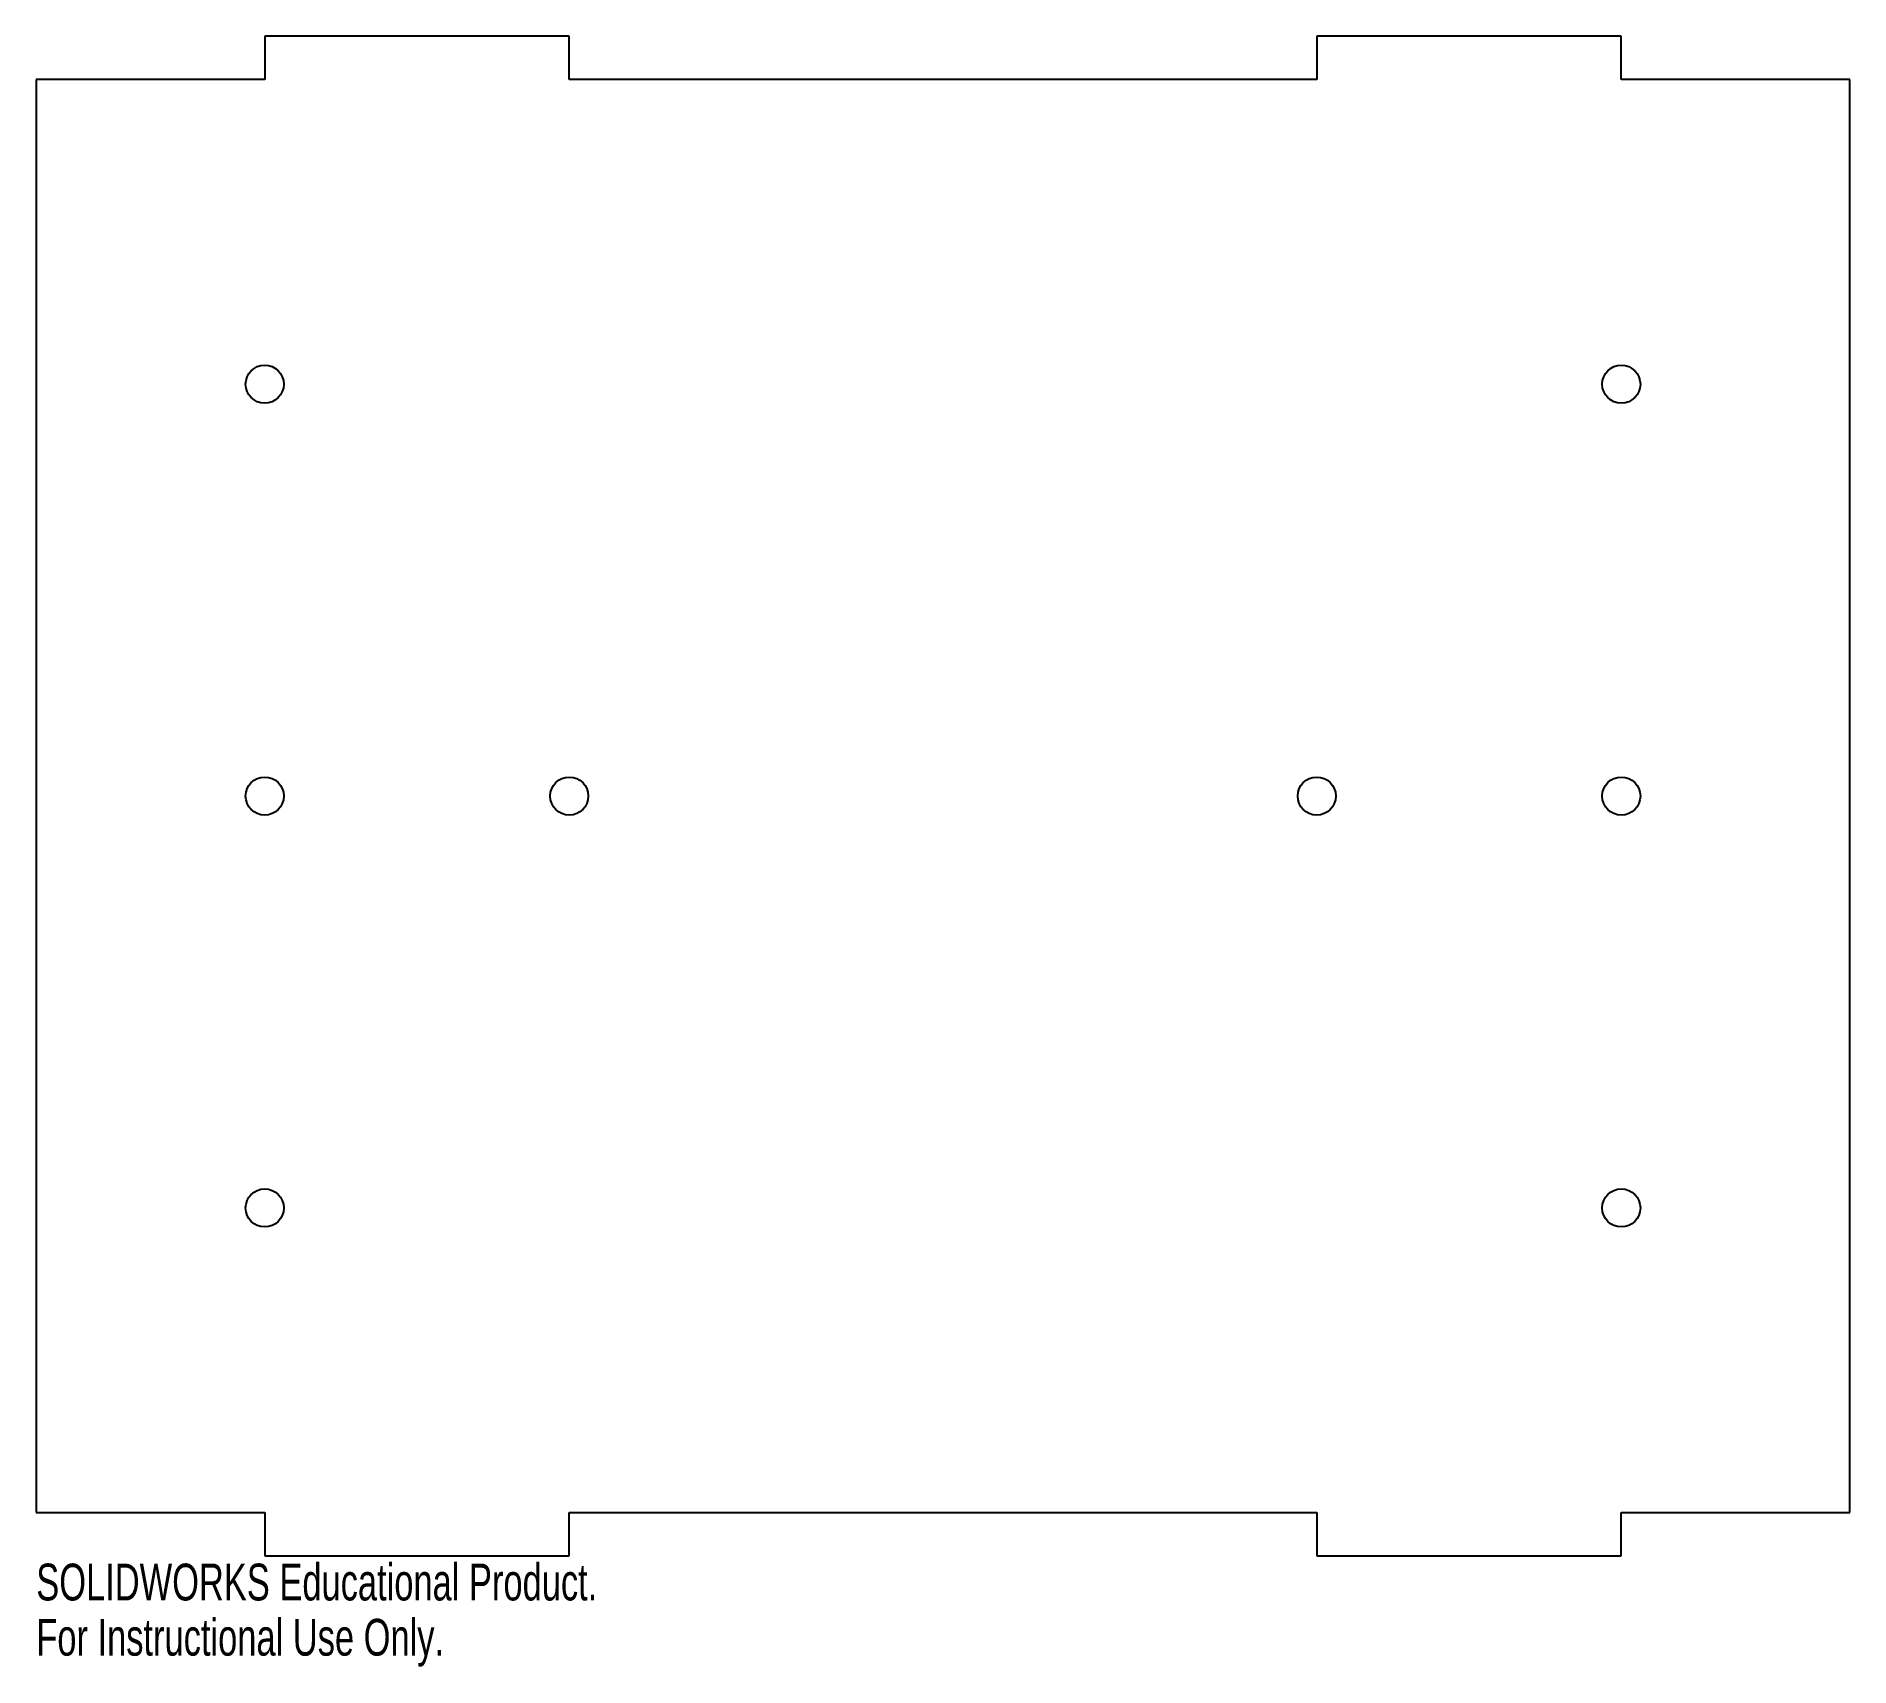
# Model space of a CAD drawing. Header units: millimetres. Extents: x -119 to 119, y -114 to 100.
import ezdxf

# ---------------------------------------------------------------- set-up
doc = ezdxf.new("R2010")
doc.units = ezdxf.units.MM
doc.styles.add('SLDTEXTSTYLE0', font='TXT', dxfattribs={"width": 0.7})

msp = doc.modelspace()

# ---------------------------------------------------------------- linework, layer by layer
at = {"color": 7, "linetype": 'Continuous', "lineweight": 25}
for p, q in [((-89.085, 99.8), (-89.085, 94.1)), ((-49.085, 99.8), (-89.085, 99.8)), ((-49.085, 94.1), (-49.085, 99.8)), ((49.085, 99.8), (49.085, 94.1)), ((89.085, 99.8), (49.085, 99.8)), ((89.085, 94.1), (89.085, 99.8)), ((-119.085, 94.1), (-119.085, -94.1)), ((-89.085, 94.1), (-119.085, 94.1)), ((49.085, 94.1), (-49.085, 94.1)), ((119.085, 94.1), (89.085, 94.1)), ((119.085, -94.1), (119.085, 94.1)), ((-119.085, -94.1), (-89.085, -94.1)), ((-89.085, -94.1), (-89.085, -99.8)), ((-49.085, -94.1), (49.085, -94.1)), ((-49.085, -99.8), (-49.085, -94.1)), ((49.085, -94.1), (49.085, -99.8)), ((89.085, -99.8), (89.085, -94.1)), ((89.085, -94.1), (119.085, -94.1)), ((-89.085, -99.8), (-49.085, -99.8)), ((49.085, -99.8), (89.085, -99.8))]:
    msp.add_line(p, q, dxfattribs=at)
for centre in [(-89.085, 54.1), (89.085, 54.1), (-89.085, 0), (-49.085, 0), (49.085, 0), (89.085, 0), (-89.085, -54.1), (89.085, -54.1)]:
    msp.add_circle(centre, 2.5, dxfattribs=at)

# ---------------------------------------------------------------- texts
at = {"color": 7, "linetype": 'Continuous', "char_height": 4.83362, "attachment_point": 1, "style": 'SLDTEXTSTYLE0'}
for s, insert in [('SOLIDWORKS Educational Product.', (-119.085, -100.82)), ('For Instructional Use Only.', (-119.085, -108.07))]:
    msp.add_mtext(s, dxfattribs=dict(at, insert=insert))

doc.saveas('drawing.dxf')
